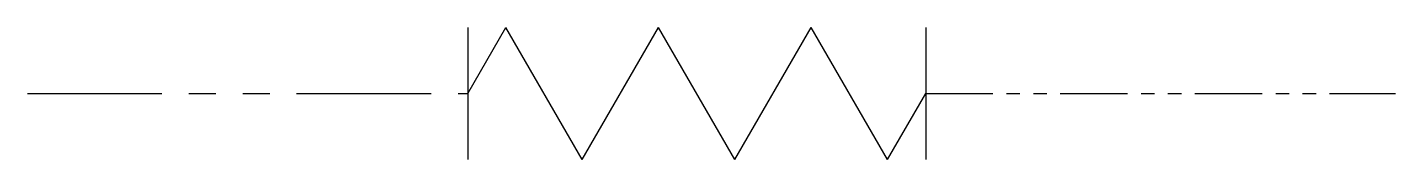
# Model space of a CAD drawing. Extents: x -20215.7 to -20152.1, y -11834 to -11827.9.
import ezdxf

# ---------------------------------------------------------------- set-up
doc = ezdxf.new("R2010")
doc.units = 0
doc.header["$MEASUREMENT"] = 0
doc.linetypes.add('PHANTOM2', pattern=[1.25, 0.625, -0.125, 0.125, -0.125, 0.125, -0.125])
doc.layers.add('1', color=7, linetype='CONTINUOUS')

msp = doc.modelspace()

# ---------------------------------------------------------------- linework, layer by layer
at = {"layer": '1', "color": 2}
for p, q in [((-20195.213, -11827.86), (-20195.213, -11833.997)), ((-20195.213, -11830.929), (-20193.441, -11827.86)), ((-20189.898, -11833.997), (-20193.441, -11827.86)), ((-20189.898, -11833.997), (-20186.354, -11827.86)), ((-20182.811, -11833.997), (-20186.354, -11827.86)), ((-20182.811, -11833.997), (-20179.268, -11827.86)), ((-20175.724, -11833.997), (-20179.268, -11827.86)), ((-20173.953, -11827.86), (-20173.953, -11833.997)), ((-20175.724, -11833.997), (-20173.953, -11830.929))]:
    msp.add_line(p, q, dxfattribs=at)
at = {"layer": '1', "color": 1, "linetype": 'PHANTOM2', "ltscale": 10}
msp.add_line((-20215.659, -11830.929), (-20195.213, -11830.929), dxfattribs=at)
at = {"layer": '1', "color": 1, "linetype": 'PHANTOM2', "ltscale": 5}
msp.add_line((-20173.953, -11830.929), (-20152.134, -11830.929), dxfattribs=at)

doc.saveas('drawing.dxf')
